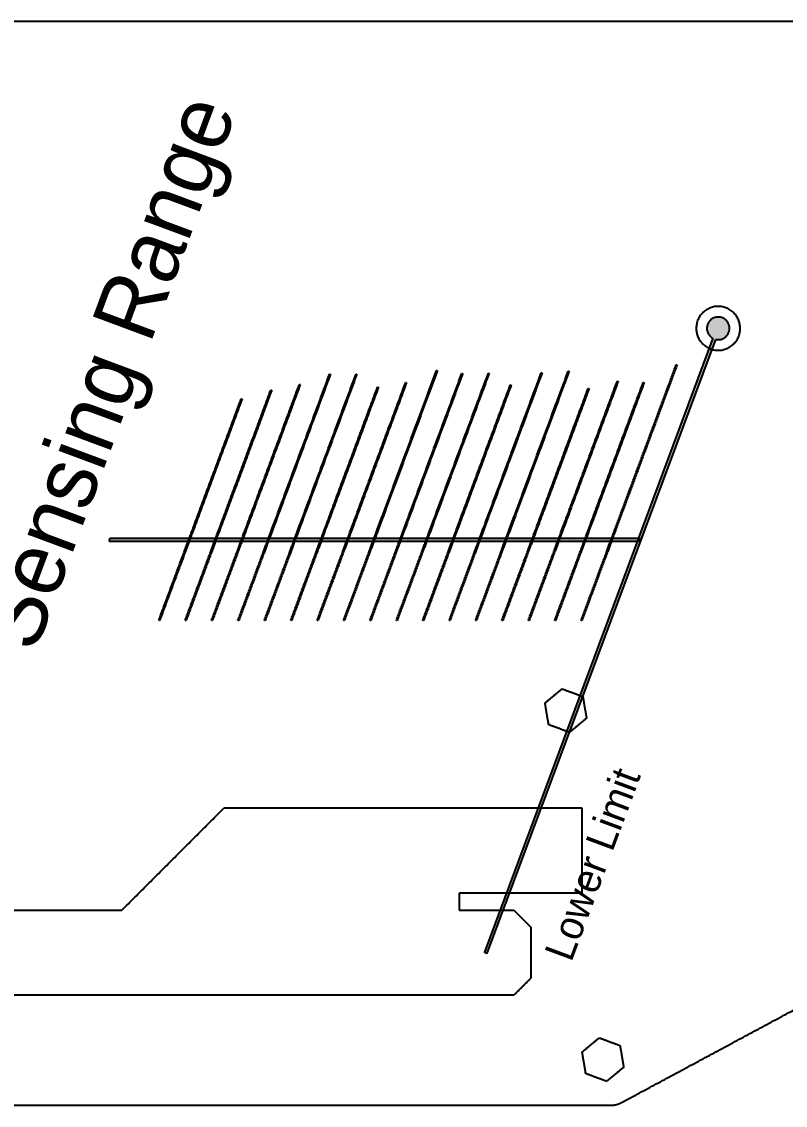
# Model space of a CAD drawing. Header units: inches. Extents: x -37.5 to 58.1, y -26.7 to 54.4.
# Drawn here: x -32.68 to -29.15, y 28.41 to 33.42 of the extents above; entities that cross this region are included whole.
import ezdxf

# ---------------------------------------------------------------- set-up
doc = ezdxf.new("R2010")
doc.units = ezdxf.units.IN
doc.header["$MEASUREMENT"] = 0
for name, color, linetype, true_color in [('cut clear acryl', 1, 'Continuous', 0xfb0007), ('cut white', 1, 'Continuous', 0xfb0007), ('etch clear acryl', 18, 'Continuous', 0x000000)]:
    doc.layers.add(name, color=color, linetype=linetype, true_color=true_color)

msp = doc.modelspace()

# ---------------------------------------------------------------- hatches: boundary and pattern name
at = {"layer": 'etch clear acryl'}
for points in [[(-29.4857, 31.9527), (-30.5413, 29.1159), (-30.5283, 29.1111), (-29.4727, 31.9479), (-29.4717, 31.9477), (-29.4705, 31.9475), (-29.4694, 31.9473), (-29.4683, 31.9471), (-29.4671, 31.947), (-29.466, 31.9469), (-29.4648, 31.9468), (-29.4636, 31.9467), (-29.4624, 31.9466), (-29.4612, 31.9466), (-29.46, 31.9466), (-29.4588, 31.9467), (-29.4576, 31.9468), (-29.4564, 31.9468), (-29.4552, 31.947), (-29.4539, 31.9471), (-29.4527, 31.9473), (-29.4515, 31.9475), (-29.4503, 31.9478), (-29.449, 31.9481), (-29.4478, 31.9484), (-29.4466, 31.9487), (-29.4454, 31.9491), (-29.4441, 31.9495), (-29.4429, 31.9499), (-29.4417, 31.9504), (-29.4406, 31.9509), (-29.4394, 31.9514), (-29.4382, 31.9519), (-29.4371, 31.9525), (-29.4359, 31.9531), (-29.4348, 31.9538), (-29.4337, 31.9544), (-29.4326, 31.9551), (-29.4316, 31.9558), (-29.4305, 31.9566), (-29.4295, 31.9573), (-29.4285, 31.9581), (-29.4275, 31.9589), (-29.4265, 31.9598), (-29.4256, 31.9606), (-29.4246, 31.9615), (-29.4237, 31.9624), (-29.4229, 31.9633), (-29.422, 31.9643), (-29.4212, 31.9652), (-29.4204, 31.9662), (-29.4197, 31.9672), (-29.4189, 31.9682), (-29.4182, 31.9692), (-29.4175, 31.9702), (-29.4169, 31.9712), (-29.4162, 31.9722), (-29.4156, 31.9733), (-29.415, 31.9743), (-29.4145, 31.9754), (-29.414, 31.9764), (-29.4135, 31.9775), (-29.413, 31.9786), (-29.4126, 31.9796), (-29.4122, 31.9807), (-29.4118, 31.9818), (-29.4114, 31.9829), (-29.4111, 31.9839), (-29.4108, 31.985), (-29.4105, 31.9861), (-29.4102, 31.9872), (-29.41, 31.9883), (-29.4098, 31.9895), (-29.4096, 31.9906), (-29.4094, 31.9918), (-29.4093, 31.9929), (-29.4091, 31.9941), (-29.409, 31.9953), (-29.409, 31.9965), (-29.4089, 31.9977), (-29.4089, 31.999), (-29.4089, 32.0002), (-29.409, 32.0014), (-29.4091, 32.0026), (-29.4092, 32.0039), (-29.4093, 32.0051), (-29.4095, 32.0064), (-29.4097, 32.0076), (-29.4099, 32.0089), (-29.4101, 32.0101), (-29.4104, 32.0113), (-29.4108, 32.0126), (-29.4111, 32.0138), (-29.4115, 32.015), (-29.4119, 32.0162), (-29.4123, 32.0174), (-29.4128, 32.0186), (-29.4133, 32.0198), (-29.4139, 32.021), (-29.4144, 32.0222), (-29.415, 32.0233), (-29.4156, 32.0244), (-29.4163, 32.0256), (-29.4169, 32.0267), (-29.4176, 32.0277), (-29.4184, 32.0288), (-29.4191, 32.0298), (-29.4199, 32.0309), (-29.4207, 32.0319), (-29.4215, 32.0328), (-29.4223, 32.0338), (-29.4232, 32.0347), (-29.424, 32.0356), (-29.4249, 32.0365), (-29.4258, 32.0374), (-29.4268, 32.0382), (-29.4277, 32.039), (-29.4287, 32.0398), (-29.4296, 32.0405), (-29.4306, 32.0412), (-29.4316, 32.0419), (-29.4326, 32.0426), (-29.4336, 32.0433), (-29.4346, 32.0439), (-29.4357, 32.0445), (-29.4367, 32.045), (-29.4377, 32.0456), (-29.4388, 32.0461), (-29.4398, 32.0465), (-29.4409, 32.047), (-29.4419, 32.0474), (-29.4429, 32.0478), (-29.444, 32.0482), (-29.4451, 32.0486), (-29.4462, 32.0489), (-29.4473, 32.0492), (-29.4484, 32.0495), (-29.4495, 32.0498), (-29.4507, 32.05), (-29.4518, 32.0503), (-29.453, 32.0505), (-29.4542, 32.0506), (-29.4554, 32.0508), (-29.4566, 32.0509), (-29.4578, 32.051), (-29.459, 32.0511), (-29.4602, 32.0511), (-29.4615, 32.0511), (-29.4627, 32.0511), (-29.464, 32.051), (-29.4652, 32.0509), (-29.4665, 32.0508), (-29.4677, 32.0507), (-29.469, 32.0505), (-29.4702, 32.0503), (-29.4715, 32.0501), (-29.4728, 32.0498), (-29.474, 32.0495), (-29.4752, 32.0492), (-29.4765, 32.0488), (-29.4777, 32.0484), (-29.4789, 32.048), (-29.4801, 32.0475), (-29.4813, 32.0471), (-29.4825, 32.0465), (-29.4837, 32.046), (-29.4848, 32.0454), (-29.486, 32.0448), (-29.4871, 32.0442), (-29.4882, 32.0436), (-29.4893, 32.0429), (-29.4903, 32.0422), (-29.4914, 32.0415), (-29.4924, 32.0407), (-29.4934, 32.0399), (-29.4944, 32.0391), (-29.4954, 32.0383), (-29.4963, 32.0375), (-29.4972, 32.0367), (-29.4981, 32.0358), (-29.499, 32.0349), (-29.4998, 32.034), (-29.5006, 32.0331), (-29.5014, 32.0321), (-29.5022, 32.0312), (-29.5029, 32.0302), (-29.5036, 32.0293), (-29.5043, 32.0283), (-29.505, 32.0273), (-29.5056, 32.0263), (-29.5062, 32.0253), (-29.5068, 32.0243), (-29.5073, 32.0233), (-29.5078, 32.0223), (-29.5083, 32.0213), (-29.5088, 32.0203), (-29.5093, 32.0193), (-29.5097, 32.0182), (-29.5101, 32.0172), (-29.5105, 32.0161), (-29.5109, 32.015), (-29.5112, 32.0139), (-29.5115, 32.0127), (-29.5118, 32.0116), (-29.5121, 32.0104), (-29.5124, 32.0093), (-29.5126, 32.0081), (-29.5128, 32.0069), (-29.513, 32.0057), (-29.5131, 32.0045), (-29.5132, 32.0032), (-29.5133, 32.002), (-29.5134, 32.0008), (-29.5134, 31.9995), (-29.5134, 31.9983), (-29.5134, 31.997), (-29.5133, 31.9957), (-29.5132, 31.9945), (-29.5131, 31.9932), (-29.5129, 31.9919), (-29.5128, 31.9907), (-29.5125, 31.9894), (-29.5123, 31.9882), (-29.512, 31.9869), (-29.5117, 31.9857), (-29.5114, 31.9844), (-29.511, 31.9832), (-29.5106, 31.982), (-29.5102, 31.9807), (-29.5097, 31.9795), (-29.5092, 31.9783), (-29.5087, 31.9772), (-29.5081, 31.976), (-29.5076, 31.9749), (-29.507, 31.9737), (-29.5063, 31.9726), (-29.5057, 31.9715), (-29.505, 31.9704), (-29.5043, 31.9694), (-29.5036, 31.9684), (-29.5028, 31.9673), (-29.502, 31.9663), (-29.5013, 31.9654), (-29.5004, 31.9644), (-29.4996, 31.9635), (-29.4988, 31.9626), (-29.4979, 31.9617), (-29.497, 31.9609), (-29.4961, 31.9601), (-29.4952, 31.9593), (-29.4943, 31.9585), (-29.4934, 31.9578), (-29.4925, 31.957), (-29.4915, 31.9564), (-29.4906, 31.9557), (-29.4896, 31.955), (-29.4886, 31.9544), (-29.4877, 31.9538), (-29.4867, 31.9533)], [(-31.1888, 30.6492), (-31.1928, 30.6492), (-31.0786, 30.9559), (-30.7632, 31.8036), (-30.7593, 31.8036), (-31.0747, 30.9559)], [(-30.5788, 30.6492), (-30.5827, 30.6492), (-30.4686, 30.9559), (-30.1542, 31.8009), (-30.1503, 31.8009), (-30.4647, 30.9559)], [(-30.0908, 30.6492), (-30.0947, 30.6492), (-29.9806, 30.9559), (-29.6554, 31.8299), (-29.6514, 31.8299), (-29.9766, 30.9559)], [(-31.6769, 30.6492), (-31.6808, 30.6492), (-31.5667, 30.9559), (-31.2575, 31.7869), (-31.2535, 31.7869), (-31.5627, 30.9559)], [(-31.5549, 30.6492), (-31.5588, 30.6492), (-31.4447, 30.9559), (-31.1352, 31.7877), (-31.1312, 31.7877), (-31.4407, 30.9559)], [(-31.0668, 30.6492), (-31.0708, 30.6492), (-30.9566, 30.9559), (-30.6459, 31.7909), (-30.642, 31.7909), (-30.9527, 30.9559)], [(-30.9448, 30.6492), (-30.9488, 30.6492), (-30.8346, 30.9559), (-30.5236, 31.7917), (-30.5197, 31.7917), (-30.8307, 30.9559)], [(-30.7008, 30.6492), (-30.7047, 30.6492), (-30.5906, 30.9559), (-30.279, 31.7933), (-30.2751, 31.7933), (-30.5867, 30.9559)], [(-30.3348, 30.6492), (-30.3387, 30.6492), (-30.2246, 30.9559), (-29.9272, 31.755), (-29.9233, 31.755), (-30.2207, 30.9559)], [(-31.9209, 30.6492), (-31.9248, 30.6492), (-31.8107, 30.9559), (-31.529, 31.7129), (-31.5251, 31.7129), (-31.8067, 30.9559)], [(-31.7989, 30.6492), (-31.8028, 30.6492), (-31.6887, 30.9559), (-31.3974, 31.7386), (-31.3935, 31.7386), (-31.6847, 30.9559)], [(-31.4328, 30.6492), (-31.4368, 30.6492), (-31.3226, 30.9559), (-31.0356, 31.7274), (-31.0316, 31.7274), (-31.3187, 30.9559)], [(-31.3108, 30.6492), (-31.3148, 30.6492), (-31.2006, 30.9559), (-30.9057, 31.7486), (-30.9018, 31.7486), (-31.1967, 30.9559)], [(-30.8228, 30.6492), (-30.8268, 30.6492), (-30.7126, 30.9559), (-30.4215, 31.7383), (-30.4176, 31.7383), (-30.7087, 30.9559)], [(-30.4568, 30.6492), (-30.4607, 30.6492), (-30.3466, 30.9559), (-30.0622, 31.7203), (-30.0582, 31.7203), (-30.3427, 30.9559)], [(-30.2128, 30.6492), (-30.2167, 30.6492), (-30.1026, 30.9559), (-29.8075, 31.7491), (-29.8035, 31.7491), (-30.0986, 30.9559)], [(-32.0429, 30.6492), (-32.0468, 30.6492), (-31.9327, 30.9559), (-31.666, 31.6727), (-31.662, 31.6727), (-31.9287, 30.9559)], [(-32.271, 31.0295), (-29.8219, 31.0295), (-29.8276, 31.0141), (-32.2767, 31.0141)]]:
    msp.add_hatch(color=256, dxfattribs=at).paths.add_polyline_path(points, flags=0)

# ---------------------------------------------------------------- linework, layer by layer
at = {"layer": 'cut clear acryl'}
for points in [[(-21.0804, 33.4161), (-27.8223, 33.4161), (-34.5642, 33.4161)], [(-29.9051, 28.4222), (-29.2752, 28.7608), (-28.6453, 29.0994)], [(-35.7324, 28.4081), (-32.8467, 28.4081), (-29.961, 28.4081)]]:
    msp.add_open_spline(points, degree=2, dxfattribs=at)
msp.add_rational_spline([(-29.961, 28.4081), (-29.9313, 28.4081), (-29.9051, 28.4222)], [1, 0.969742667533, 1], degree=2, dxfattribs=at)
at = {"layer": 'cut white'}
for points in [[(-30.2617, 30.2679), (-30.2222, 30.3005), (-30.1828, 30.3331)], [(-30.1828, 30.3331), (-30.1349, 30.3153), (-30.087, 30.2975)], [(-30.2446, 30.1671), (-30.2531, 30.2175), (-30.2617, 30.2679)], [(-30.087, 30.2975), (-30.0784, 30.247), (-30.0699, 30.1966)], [(-30.1487, 30.1314), (-30.1967, 30.1492), (-30.2446, 30.1671)], [(-30.0699, 30.1966), (-30.1093, 30.164), (-30.1487, 30.1314)], [(-32.2171, 29.3103), (-31.9809, 29.5466), (-31.7446, 29.7828)], [(-31.7446, 29.7828), (-31.5478, 29.7828), (-31.3509, 29.7828)], [(-31.3509, 29.7828), (-30.721, 29.7828), (-30.0911, 29.7828)], [(-30.0911, 29.7828), (-30.0911, 29.5859), (-30.0911, 29.3891)], [(-30.0911, 29.3891), (-30.3744, 29.3891), (-30.6577, 29.3891)], [(-30.6577, 29.3891), (-30.6577, 29.3497), (-30.6577, 29.3103)], [(-36.1541, 29.3103), (-34.1856, 29.3103), (-32.2171, 29.3103)], [(-30.6577, 29.3103), (-30.5319, 29.3103), (-30.406, 29.3103)], [(-30.406, 29.3103), (-30.3667, 29.271), (-30.3273, 29.2316)], [(-30.3273, 29.2316), (-30.3273, 29.1135), (-30.3273, 28.9954)], [(-30.3273, 28.9954), (-30.3667, 28.956), (-30.406, 28.9166)], [(-30.406, 28.9166), (-33.2801, 28.9166), (-36.1541, 28.9166)], [(-30.0899, 28.6551), (-30.0504, 28.6877), (-30.011, 28.7203)], [(-30.011, 28.7203), (-29.9631, 28.7025), (-29.9152, 28.6847)], [(-30.0728, 28.5543), (-30.0813, 28.6047), (-30.0899, 28.6551)], [(-29.9152, 28.6847), (-29.9066, 28.6342), (-29.8981, 28.5838)], [(-29.9769, 28.5186), (-30.0249, 28.5365), (-30.0728, 28.5543)], [(-29.8981, 28.5838), (-29.9375, 28.5512), (-29.9769, 28.5186)]]:
    msp.add_open_spline(points, degree=2, dxfattribs=at)
at = {"layer": 'etch clear acryl'}
for p, q in [((-32.2767, 31.0141), (-32.271, 31.0295)), ((-29.8276, 31.0141), (-32.2767, 31.0141)), ((-32.271, 31.0295), (-29.8219, 31.0295)), ((-29.8219, 31.0295), (-29.8276, 31.0141))]:
    msp.add_line(p, q, dxfattribs=at)
msp.add_lwpolyline([(-29.4857, 31.9527), (-30.5413, 29.1159), (-30.5283, 29.1111), (-29.4727, 31.9479)], dxfattribs=at)
for points, weights, knots in [([(-29.361, 32.016), (-29.3439, 31.9159), (-29.444, 31.8987), (-29.5442, 31.8816), (-29.5613, 31.9817), (-29.5784, 32.0819), (-29.4783, 32.099), (-29.3782, 32.1161), (-29.361, 32.016)], [1, 0.707106781187, 1, 0.707106781187, 1, 0.707106781187, 1, 0.707106781187, 1], [0, 0, 0, 4.053398, 4.053398, 8.106797, 8.106797, 12.160195, 12.160195, 16.213594, 16.213594, 16.213594]), ([(-29.4727, 31.9479), (-29.4251, 31.9371), (-29.4111, 31.9839), (-29.3971, 32.0308), (-29.4429, 32.0478), (-29.4888, 32.0649), (-29.5088, 32.0203), (-29.5289, 31.9757), (-29.4857, 31.9527)], [1, 0.730151111533, 1, 0.730151111533, 1, 0.730151111533, 1, 0.730151111533, 1], [233.978881, 233.978881, 233.978881, 235.975054, 235.975054, 237.971228, 237.971228, 239.967401, 239.967401, 241.963575, 241.963575, 241.963575])]:
    msp.add_rational_spline(points, weights, degree=2, knots=knots, dxfattribs=at)
for points, knots in [([(-31.1928, 30.6492), (-31.1357, 30.8025), (-31.0786, 30.9559), (-30.9209, 31.3798), (-30.7632, 31.8036)], [102.784735, 102.784735, 102.784735, 111.098195, 111.098195, 143.896857, 143.896857, 143.896857]), ([(-30.7593, 31.8036), (-30.917, 31.3798), (-31.0747, 30.9559), (-31.1318, 30.8025), (-31.1888, 30.6492)], [143.996857, 143.996857, 143.996857, 176.795519, 176.795519, 185.108979, 185.108979, 185.108979]), ([(-30.5827, 30.6492), (-30.5257, 30.8025), (-30.4686, 30.9559), (-30.3114, 31.3784), (-30.1542, 31.8009)], [102.866305, 102.866305, 102.866305, 111.179766, 111.179766, 144.019213, 144.019213, 144.019213]), ([(-30.1503, 31.8009), (-30.3075, 31.3784), (-30.4647, 30.9559), (-30.5217, 30.8025), (-30.5788, 30.6492)], [144.119213, 144.119213, 144.119213, 176.95866, 176.95866, 185.27212, 185.27212, 185.27212]), ([(-30.0947, 30.6492), (-30.0376, 30.8025), (-29.9806, 30.9559), (-29.818, 31.3929), (-29.6554, 31.8299)], [102.042149, 102.042149, 102.042149, 110.355609, 110.355609, 142.782977, 142.782977, 142.782977]), ([(-29.6514, 31.8299), (-29.814, 31.3929), (-29.9766, 30.9559), (-30.0337, 30.8025), (-30.0908, 30.6492)], [142.882977, 142.882977, 142.882977, 175.310346, 175.310346, 183.623806, 183.623806, 183.623806]), ([(-31.6808, 30.6492), (-31.6237, 30.8025), (-31.5667, 30.9559), (-31.4121, 31.3714), (-31.2575, 31.7869)], [103.294216, 103.294216, 103.294216, 111.607676, 111.607676, 144.661078, 144.661078, 144.661078]), ([(-31.2535, 31.7869), (-31.4081, 31.3714), (-31.5627, 30.9559), (-31.6198, 30.8025), (-31.6769, 30.6492)], [144.761078, 144.761078, 144.761078, 177.81448, 177.81448, 186.12794, 186.12794, 186.12794]), ([(-31.5588, 30.6492), (-31.5017, 30.8025), (-31.4447, 30.9559), (-31.2899, 31.3718), (-31.1352, 31.7877)], [103.269097, 103.269097, 103.269097, 111.582557, 111.582557, 144.6234, 144.6234, 144.6234]), ([(-31.1312, 31.7877), (-31.286, 31.3718), (-31.4407, 30.9559), (-31.4978, 30.8025), (-31.5549, 30.6492)], [144.7234, 144.7234, 144.7234, 177.764243, 177.764243, 186.077703, 186.077703, 186.077703]), ([(-31.0708, 30.6492), (-31.0137, 30.8025), (-30.9566, 30.9559), (-30.8013, 31.3734), (-30.6459, 31.7909)], [103.169296, 103.169296, 103.169296, 111.482757, 111.482757, 144.473699, 144.473699, 144.473699]), ([(-30.642, 31.7909), (-30.7973, 31.3734), (-30.9527, 30.9559), (-31.0098, 30.8025), (-31.0668, 30.6492)], [144.573699, 144.573699, 144.573699, 177.564641, 177.564641, 185.878101, 185.878101, 185.878101]), ([(-30.9488, 30.6492), (-30.8917, 30.8025), (-30.8346, 30.9559), (-30.6791, 31.3738), (-30.5236, 31.7917)], [103.144513, 103.144513, 103.144513, 111.457973, 111.457973, 144.436524, 144.436524, 144.436524]), ([(-30.5197, 31.7917), (-30.6752, 31.3738), (-30.8307, 30.9559), (-30.8878, 30.8025), (-30.9448, 30.6492)], [144.536524, 144.536524, 144.536524, 177.515075, 177.515075, 185.828535, 185.828535, 185.828535]), ([(-30.7047, 30.6492), (-30.6477, 30.8025), (-30.5906, 30.9559), (-30.4348, 31.3746), (-30.279, 31.7933)], [103.095146, 103.095146, 103.095146, 111.408606, 111.408606, 144.362473, 144.362473, 144.362473]), ([(-30.2751, 31.7933), (-30.4309, 31.3746), (-30.5867, 30.9559), (-30.6437, 30.8025), (-30.7008, 30.6492)], [144.462473, 144.462473, 144.462473, 177.41634, 177.41634, 185.7298, 185.7298, 185.7298]), ([(-30.3387, 30.6492), (-30.2817, 30.8025), (-30.2246, 30.9559), (-30.0759, 31.3555), (-29.9272, 31.755)], [104.343047, 104.343047, 104.343047, 112.656508, 112.656508, 146.234325, 146.234325, 146.234325]), ([(-29.9233, 31.755), (-30.072, 31.3555), (-30.2207, 30.9559), (-30.2777, 30.8025), (-30.3348, 30.6492)], [146.334325, 146.334325, 146.334325, 179.912143, 179.912143, 188.225603, 188.225603, 188.225603]), ([(-31.9248, 30.6492), (-31.8677, 30.8025), (-31.8107, 30.9559), (-31.6698, 31.3344), (-31.529, 31.7129)], [105.927827, 105.927827, 105.927827, 114.241287, 114.241287, 148.611495, 148.611495, 148.611495]), ([(-31.5251, 31.7129), (-31.6659, 31.3344), (-31.8067, 30.9559), (-31.8638, 30.8025), (-31.9209, 30.6492)], [148.711495, 148.711495, 148.711495, 183.081703, 183.081703, 191.395163, 191.395163, 191.395163]), ([(-31.8028, 30.6492), (-31.7457, 30.8025), (-31.6887, 30.9559), (-31.5431, 31.3473), (-31.3974, 31.7386)], [104.933112, 104.933112, 104.933112, 113.246573, 113.246573, 147.119423, 147.119423, 147.119423]), ([(-31.3935, 31.7386), (-31.5391, 31.3473), (-31.6847, 30.9559), (-31.7418, 30.8025), (-31.7989, 30.6492)], [147.219423, 147.219423, 147.219423, 181.092273, 181.092273, 189.405733, 189.405733, 189.405733]), ([(-31.4368, 30.6492), (-31.3797, 30.8025), (-31.3226, 30.9559), (-31.1791, 31.3417), (-31.0356, 31.7274)], [105.353279, 105.353279, 105.353279, 113.666739, 113.666739, 147.749672, 147.749672, 147.749672]), ([(-31.0316, 31.7274), (-31.1752, 31.3417), (-31.3187, 30.9559), (-31.3758, 30.8025), (-31.4328, 30.6492)], [147.849672, 147.849672, 147.849672, 181.932606, 181.932606, 190.246066, 190.246066, 190.246066]), ([(-31.3148, 30.6492), (-31.2577, 30.8025), (-31.2006, 30.9559), (-31.0532, 31.3523), (-30.9057, 31.7486)], [104.57016, 104.57016, 104.57016, 112.88362, 112.88362, 146.574995, 146.574995, 146.574995]), ([(-30.9018, 31.7486), (-31.0492, 31.3523), (-31.1967, 30.9559), (-31.2538, 30.8025), (-31.3108, 30.6492)], [146.674995, 146.674995, 146.674995, 180.366369, 180.366369, 188.679829, 188.679829, 188.679829]), ([(-30.8268, 30.6492), (-30.7697, 30.8025), (-30.7126, 30.9559), (-30.5671, 31.3471), (-30.4215, 31.7383)], [104.945406, 104.945406, 104.945406, 113.258866, 113.258866, 147.137863, 147.137863, 147.137863]), ([(-30.4176, 31.7383), (-30.5631, 31.3471), (-30.7087, 30.9559), (-30.7657, 30.8025), (-30.8228, 30.6492)], [147.237863, 147.237863, 147.237863, 181.11686, 181.11686, 189.43032, 189.43032, 189.43032]), ([(-30.4607, 30.6492), (-30.4037, 30.8025), (-30.3466, 30.9559), (-30.2044, 31.3381), (-30.0622, 31.7203)], [105.630722, 105.630722, 105.630722, 113.944183, 113.944183, 148.165838, 148.165838, 148.165838]), ([(-30.0582, 31.7203), (-30.2004, 31.3381), (-30.3427, 30.9559), (-30.3997, 30.8025), (-30.4568, 30.6492)], [148.265838, 148.265838, 148.265838, 182.487493, 182.487493, 190.800953, 190.800953, 190.800953]), ([(-30.2167, 30.6492), (-30.1597, 30.8025), (-30.1026, 30.9559), (-29.955, 31.3525), (-29.8075, 31.7491)], [104.553307, 104.553307, 104.553307, 112.866767, 112.866767, 146.549715, 146.549715, 146.549715]), ([(-29.8035, 31.7491), (-29.9511, 31.3525), (-30.0986, 30.9559), (-30.1557, 30.8025), (-30.2128, 30.6492)], [146.649715, 146.649715, 146.649715, 180.332663, 180.332663, 188.646123, 188.646123, 188.646123]), ([(-32.0468, 30.6492), (-31.9897, 30.8025), (-31.9327, 30.9559), (-31.7993, 31.3143), (-31.666, 31.6727)], [107.698297, 107.698297, 107.698297, 116.011757, 116.011757, 151.2672, 151.2672, 151.2672]), ([(-31.662, 31.6727), (-31.7954, 31.3143), (-31.9287, 30.9559), (-31.9858, 30.8025), (-32.0429, 30.6492)], [151.3672, 151.3672, 151.3672, 186.622643, 186.622643, 194.936103, 194.936103, 194.936103])]:
    msp.add_open_spline(points, degree=2, knots=knots, dxfattribs=at)
for points in [[(-30.7632, 31.8036), (-30.7612, 31.8036), (-30.7593, 31.8036)], [(-30.1542, 31.8009), (-30.1522, 31.8009), (-30.1503, 31.8009)], [(-29.6554, 31.8299), (-29.6534, 31.8299), (-29.6514, 31.8299)], [(-31.2575, 31.7869), (-31.2555, 31.7869), (-31.2535, 31.7869)], [(-31.1352, 31.7877), (-31.1332, 31.7877), (-31.1312, 31.7877)], [(-30.6459, 31.7909), (-30.644, 31.7909), (-30.642, 31.7909)], [(-30.5236, 31.7917), (-30.5217, 31.7917), (-30.5197, 31.7917)], [(-30.279, 31.7933), (-30.2771, 31.7933), (-30.2751, 31.7933)], [(-29.9272, 31.755), (-29.9253, 31.755), (-29.9233, 31.755)], [(-31.529, 31.7129), (-31.527, 31.7129), (-31.5251, 31.7129)], [(-31.3974, 31.7386), (-31.3955, 31.7386), (-31.3935, 31.7386)], [(-31.0356, 31.7274), (-31.0336, 31.7274), (-31.0316, 31.7274)], [(-30.9057, 31.7486), (-30.9037, 31.7486), (-30.9018, 31.7486)], [(-30.4215, 31.7383), (-30.4195, 31.7383), (-30.4176, 31.7383)], [(-30.0622, 31.7203), (-30.0602, 31.7203), (-30.0582, 31.7203)], [(-29.8075, 31.7491), (-29.8055, 31.7491), (-29.8035, 31.7491)], [(-31.666, 31.6727), (-31.664, 31.6727), (-31.662, 31.6727)], [(-32.0429, 30.6492), (-32.0448, 30.6492), (-32.0468, 30.6492)], [(-31.9209, 30.6492), (-31.9228, 30.6492), (-31.9248, 30.6492)], [(-31.7989, 30.6492), (-31.8008, 30.6492), (-31.8028, 30.6492)], [(-31.6769, 30.6492), (-31.6788, 30.6492), (-31.6808, 30.6492)], [(-31.5549, 30.6492), (-31.5568, 30.6492), (-31.5588, 30.6492)], [(-31.4328, 30.6492), (-31.4348, 30.6492), (-31.4368, 30.6492)], [(-31.3108, 30.6492), (-31.3128, 30.6492), (-31.3148, 30.6492)], [(-31.1888, 30.6492), (-31.1908, 30.6492), (-31.1928, 30.6492)], [(-31.0668, 30.6492), (-31.0688, 30.6492), (-31.0708, 30.6492)], [(-30.9448, 30.6492), (-30.9468, 30.6492), (-30.9488, 30.6492)], [(-30.8228, 30.6492), (-30.8248, 30.6492), (-30.8268, 30.6492)], [(-30.7008, 30.6492), (-30.7028, 30.6492), (-30.7047, 30.6492)], [(-30.5788, 30.6492), (-30.5808, 30.6492), (-30.5827, 30.6492)], [(-30.4568, 30.6492), (-30.4588, 30.6492), (-30.4607, 30.6492)], [(-30.3348, 30.6492), (-30.3368, 30.6492), (-30.3387, 30.6492)], [(-30.2128, 30.6492), (-30.2148, 30.6492), (-30.2167, 30.6492)], [(-30.0908, 30.6492), (-30.0927, 30.6492), (-30.0947, 30.6492)]]:
    msp.add_open_spline(points, degree=2, dxfattribs=at)

# ---------------------------------------------------------------- texts
at = {"layer": 'etch clear acryl', "attachment_point": 1, "rotation": 69.5901, "line_spacing_factor": 0.963855}
for s, insert, char_height, width in [('\\fFOT-RodinNTLG Pro DB;Sensing Range', (-32.8939, 30.595), 0.292924, 3.052191), ('\\fFOT-Rodin Pro M;Lower Limit', (-30.267, 29.1129), 0.135288, 1.047656)]:
    msp.add_mtext(s, dxfattribs=dict(at, insert=insert, char_height=char_height, width=width))

doc.saveas('drawing.dxf')
